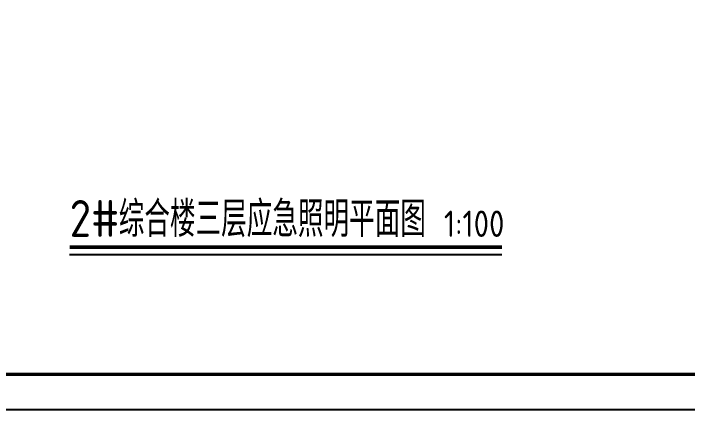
# Model space of a CAD drawing. Extents: x -9422388 to 15610651, y -1992469 to 953794.
# Drawn here: x -2745507 to -2726301, y -302584 to -291309 of the extents above; entities that cross this region are included whole.
import ezdxf

# ---------------------------------------------------------------- set-up
doc = ezdxf.new("R2010")
doc.units = 0
doc.header["$LTSCALE"] = 1000
doc.layers.add('A-ANNO-IDEN', color=3, linetype='Continuous')
doc.layers.add('PUB_TITLE', color=4, linetype='Continuous')
doc.styles.get("Standard").update_dxf_attribs({"font": 'gbenor.shx', "bigfont": 'gbcbig.shx'})

msp = doc.modelspace()

# ---------------------------------------------------------------- linework, layer by layer
at = {"layer": 'A-ANNO-IDEN', "const_width": 105}
msp.add_lwpolyline([(-2743906.13085, -297958.18359), (-2731591.06426, -297958.18359)], dxfattribs=at)
at = {"layer": 'A-ANNO-IDEN'}
msp.add_lwpolyline([(-2743906.13085, -298168.18359), (-2731591.06426, -298168.18359)], dxfattribs=at)
at = {"layer": 'PUB_TITLE'}
msp.add_lwpolyline([(-2786874.25692, -302583.96919), (-2681774.25692, -302583.96919), (-2681774.25692, -243183.96919), (-2786874.25692, -243183.96919)], close=True, dxfattribs=at)
at = {"layer": 'PUB_TITLE', "const_width": 100}
msp.add_lwpolyline([(-2784374.25692, -301583.96919), (-2682774.25692, -301583.96919), (-2682774.25692, -244183.96919), (-2784374.25692, -244183.96919)], close=True, dxfattribs=at)

# ---------------------------------------------------------------- texts
at = {"layer": 'A-ANNO-IDEN', "color": 7}
for s, height, p in [('2#', 1050, (-2743906.13085, -297669.9921)), ('综合楼三层应急照明平面图', 1012.7659574, (-2742506.13085, -297669.9921)), ('1:100', 750, (-2733241.55638, -297669.9921))]:
    msp.add_text(s, height=height, dxfattribs=at).set_placement(p)

doc.saveas('drawing.dxf')
